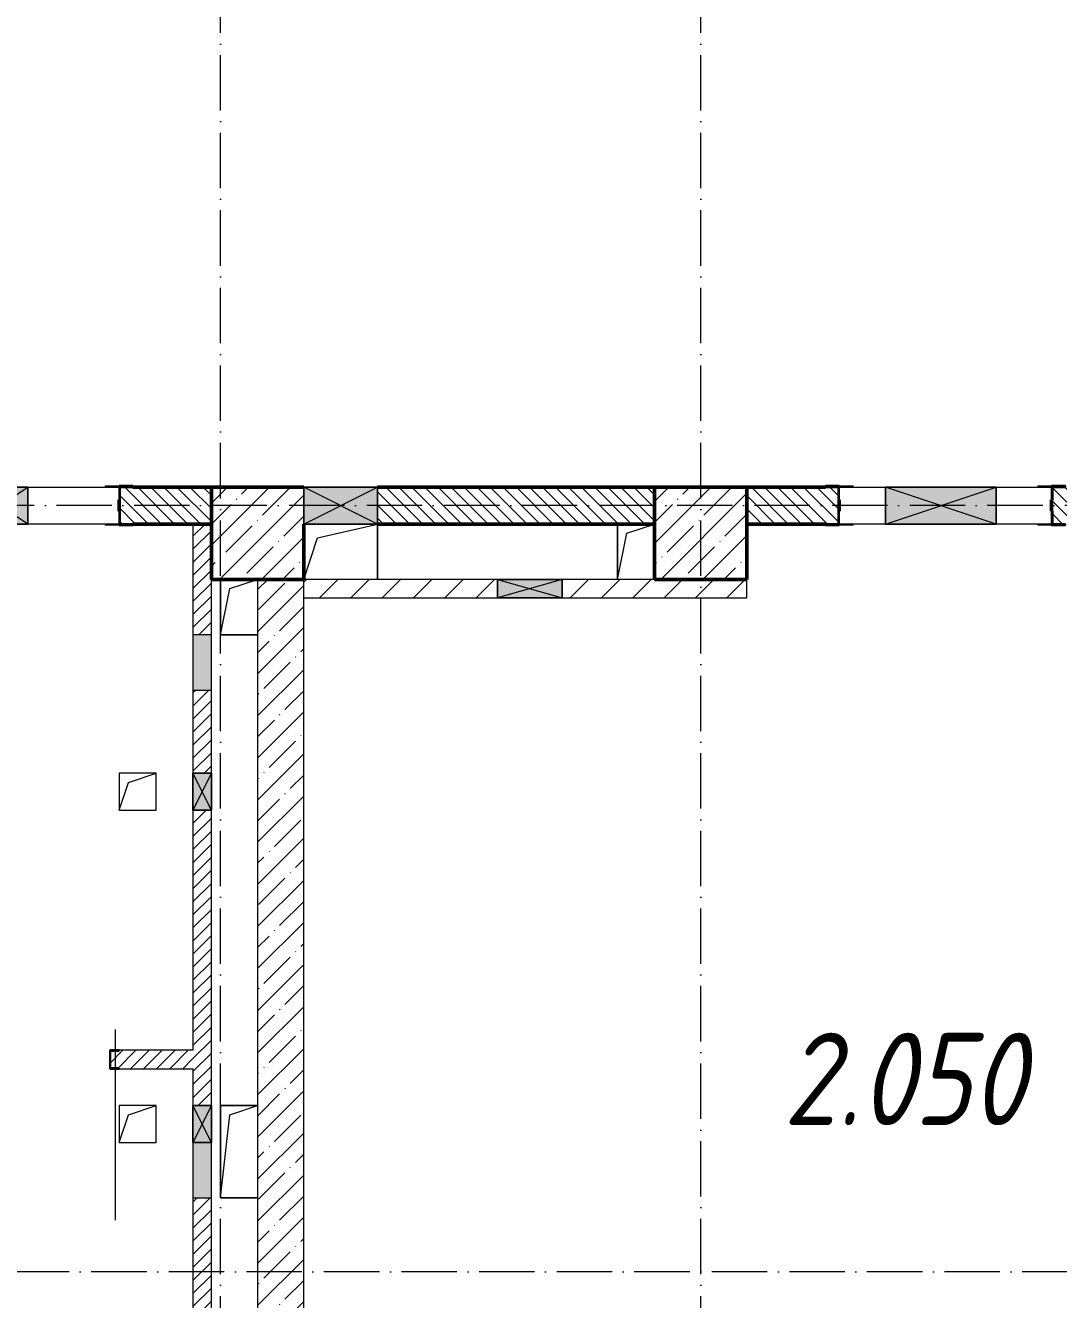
# Model space of a CAD drawing. Header units: millimetres. Extents: x -213536 to 1564669, y -45299 to 942238.
# Drawn here: x 557676 to 563270, y 573225 to 580125 of the extents above; entities that cross this region are included whole.
import ezdxf

# ---------------------------------------------------------------- set-up
doc = ezdxf.new("R2010")
doc.units = ezdxf.units.MM
doc.linetypes.add('200_ШТРИХ_ш1п0_6_', pattern=[160, 100, -60])
doc.linetypes.add('50_200_ШТРИХ_1Т_ш5_п1_п1_', pattern=[700, 500, -100, 0, -100])
for name, color, linetype, lineweight in [('3.1) ЖБ окна 1.2 м', 102, 'Continuous', 30), ('A-DETL-GENF-OTLN', 7, 'Continuous', 9), ('A-FLOR-____-OTLN', 7, 'Continuous', 9), ('A-GENM-____-MCUT', 7, 'Continuous', 25), ('A-GENM-____-OTLN', 7, 'Continuous', 9), ('A-GENM-____-OTLN-1', 7, 'Continuous', 25), ('A-GLAZ-____-OTLN', 7, 'Continuous', 9), ('A-WALL-____-MCUT-1', 7, 'Continuous', 9), ('A-WALL-____-MCUT-2', 7, 'Continuous', 50), ('A-WALL-____-PATT-1', 7, 'Continuous', 9), ('A-WALL-FNSH-MCUT-1', 7, 'Continuous', 9), ('I-WALL-____-OTLN', 7, 'Continuous', 9), ('S-COLS-____-MCUT', 7, 'Continuous', 50), ('S-COLS-____-OTLN', 7, 'Continuous', 9), ('S-GRID-____-OTLN-1', 7, '50_200_ШТРИХ_1Т_ш5_п1_п1_', 9), ('Марки помещений', 7, 'Continuous', 9)]:
    doc.layers.add(name, color=color, linetype=linetype, lineweight=lineweight)
doc.layers.add('A-DETL-GENF-OTLN-4', color=9, linetype='200_ШТРИХ_ш1п0_6_', lineweight=9, true_color=0x808080)
doc.layers.add('A-DETL-GENF-OTLN-5', color=7, linetype='Continuous', lineweight=5, true_color=0xc0c0c0)
doc.styles.add('ISOCPEUR_I_3', font='isocpeui.ttf', dxfattribs={"width": 0.85, "height": 2.2})
pattern_1 = [(135, (544282.637, 571544.04), (-35.35534, -35.35534), [])]
pattern_2 = [(45, (544282.637, 571544.04), (-35.35534, 35.35534), [])]

# ---------------------------------------------------------------- blocks, each defined once
blk = doc.blocks.new('BSC_Колонна _Прямоугольная - 500х500-V63-АР1_План отверстий 2 этажа в осях 1-64_А-ГГ')
at = {"layer": 'S-COLS-____-OTLN'}
h = blk.add_hatch(dxfattribs=at)
h.set_pattern_fill('FP_92', color=256, style=0, pattern_type=2)
h.set_pattern_definition([(45, (-14650, -5831.04), (-114.0493, 114.0493), []), (45, (-14535.95, -5831.04), (-114.0493, 114.0493), [201.612, -40.322, 3.353, -36.97])])
h.paths.add_polyline_path([(-250, -250), (250, -250), (250, 250), (-250, 250), (-250, 50)], flags=0)
at = {"layer": 'S-COLS-____-MCUT'}
for p, q in [((250, 250), (-250, 250)), ((-250, 250), (-250, -250)), ((250, -250), (250, 50)), ((-250, -250), (250, -250))]:
    blk.add_line(p, q, dxfattribs=at)
blk = doc.blocks.new('BSC_Колонна _Прямоугольная - 500х500-V129-АР1_План отверстий 2 этажа в осях 1-64_А-ГГ')
at = {"layer": 'S-COLS-____-OTLN'}
h = blk.add_hatch(dxfattribs=at)
h.set_pattern_fill('FP_159', color=256, style=0, pattern_type=2)
h.set_pattern_definition([(45, (-17050, -5831.04), (-114.0493, 114.0493), []), (45, (-16935.95, -5831.04), (-114.0493, 114.0493), [201.612, -40.322, 3.353, -36.97])])
h.paths.add_polyline_path([(-250, -250), (250, -250), (250, 250), (-250, 250)], flags=0)
at = {"layer": 'S-COLS-____-MCUT'}
for p, q in [((250, 250), (-250, 250)), ((-250, 250), (-250, -250)), ((250, -250), (250, 250)), ((-250, -250), (250, -250))]:
    blk.add_line(p, q, dxfattribs=at)
blk = doc.blocks.new('154_Стойка_СКБ_Уголок - СМ-2180_200-28268025-АР1_План отверстий 2 этажа в осях 1-64_А-ГГ')
at = {"layer": 'A-GENM-____-MCUT'}
for p, q in [((125, 156), (125, 81)), ((200, 156), (125, 156)), ((131, 81), (131, 150)), ((131, 150), (200, 150)), ((200, 150), (200, 156)), ((125, 81), (131, 81)), ((131, 19), (125, 19)), ((125, 19), (125, -56)), ((131, -50), (131, 19)), ((125, -56), (200, -56)), ((200, -50), (131, -50)), ((200, -56), (200, -50))]:
    blk.add_line(p, q, dxfattribs=at)
blk = doc.blocks.new('Стойка_Влож_Уголок_Опорный - Уголок-28213941-АР1_План отверстий 2 этажа в осях 1-64_А-ГГ')
at = {"layer": 'A-GENM-____-OTLN'}
for p, q in [((-212, -6), (-212, 0)), ((0, 0), (0, -6)), ((-212, -75), (-212, -6)), ((-212, -6), (-206, -6)), ((-6, -6), (0, -6)), ((0, -6), (0, -75)), ((-212, -75), (-206, -75)), ((-6, -75), (0, -75))]:
    blk.add_line(p, q, dxfattribs=at)
blk = doc.blocks.new('154_Фахверк_СКБ_Швеллер - Тип_100_3960-28331862-АР1_План отверстий 2 этажа в осях 1-64_А-ГГ')
at = {"layer": 'A-GENM-____-MCUT'}
for p, q in [((175, 50), (125, 50)), ((125, 50), (125, -50)), ((128, 47), (175, 47)), ((128, -47), (128, 47)), ((175, 47), (175, 50)), ((125, -50), (175, -50)), ((175, -47), (128, -47)), ((175, -50), (175, -47))]:
    blk.add_line(p, q, dxfattribs=at)
blk = doc.blocks.new('AR_Отверстие Ниша - Лючок-32406056-АР1_План отверстий 2 этажа в осях 1-64_А-ГГ')
at = {"layer": 'A-GLAZ-____-OTLN'}
blk.add_hatch(color=256, dxfattribs=at).paths.add_polyline_path([(150, -50), (150, 50), (-150, 50), (-150, -50)], flags=0)
for p, q in [((150, 50), (-150, 50)), ((-150, 50), (-150, -50)), ((150, -50), (150, 50)), ((-150, -50), (150, -50))]:
    blk.add_line(p, q, dxfattribs=at)
blk = doc.blocks.new('AR_Отверстие Ниша - Лючок-32406028-АР1_План отверстий 2 этажа в осях 1-64_А-ГГ')
at = {"layer": 'A-GLAZ-____-OTLN'}
blk.add_hatch(color=256, dxfattribs=at).paths.add_polyline_path([(250, 50), (-50, 50), (-50, -50), (250, -50)], flags=0)
for p, q in [((250, 50), (-50, 50)), ((250, -50), (250, 50)), ((-50, -50), (250, -50))]:
    blk.add_line(p, q, dxfattribs=at)
blk = doc.blocks.new('AR_Отверстие прямоугольное _в стене_ - AR_Отверстие прямоугольное _в стене__ВК-32405997-АР1_План отверстий 2 этажа в осях 1-64_А-ГГ')
at = {"layer": 'A-GLAZ-____-OTLN'}
blk.add_hatch(color=256, dxfattribs=at).paths.add_polyline_path([(100, 50), (-100, 50), (-100, -50), (100, -50)], flags=0)
at = {"layer": 'A-DETL-GENF-OTLN'}
for p, q in [((-100, -50), (-100, 50)), ((-100, 50), (100, 50)), ((100, 50), (-100, -50)), ((-100, 50), (100, -50)), ((100, 50), (-100, 50)), ((-100, 50), (-100, -50)), ((100, 50), (100, -50)), ((100, -50), (100, 50)), ((100, -50), (-100, -50)), ((-100, -50), (100, -50))]:
    blk.add_line(p, q, dxfattribs=at)
blk = doc.blocks.new('AR_Отверстие прямоугольное _в стене_ - AR_Отверстие прямоугольное _в стене__ВК-32402434-АР1_План отверстий 2 этажа в осях 1-64_А-ГГ')
at = {"layer": 'A-GLAZ-____-OTLN'}
blk.add_hatch(color=256, dxfattribs=at).paths.add_polyline_path([(-100, -50), (100, -50), (100, 50), (-100, 50)], flags=0)
at = {"layer": 'A-DETL-GENF-OTLN'}
for p, q in [((-100, -50), (-100, 50)), ((-100, 50), (100, 50)), ((100, 50), (-100, -50)), ((-100, 50), (100, -50)), ((100, 50), (-100, 50)), ((-100, 50), (-100, -50)), ((100, 50), (100, -50)), ((100, -50), (100, 50)), ((100, -50), (-100, -50)), ((-100, -50), (100, -50))]:
    blk.add_line(p, q, dxfattribs=at)
blk = doc.blocks.new('AR_Отверстие прямоугольное _в плите_ - AR_Отверстие прямоугольное _в плите_-30459207-АР1_План отверстий 2 этажа в осях 1-64_А-ГГ')
at = {"layer": 'A-GENM-____-OTLN'}
for p, q in [((100, 100), (-100, 100)), ((-100, 100), (-100, -100)), ((-50, 50), (100, 100)), ((100, -100), (100, 100)), ((-100, -100), (-50, 50)), ((-100, -100), (100, -100))]:
    blk.add_line(p, q, dxfattribs=at)
blk = doc.blocks.new('AR_Отверстие прямоугольное _в плите_ - AR_Отверстие прямоугольное _в плите_-V152-АР1_План отверстий 2 этажа в осях 1-64_А-ГГ')
at = {"layer": 'A-GENM-____-OTLN'}
for p, q in [((100, 250), (-100, 250)), ((-100, 250), (-100, -250)), ((-50, 200), (100, 250)), ((-100, -250), (-50, 200)), ((-100, -250), (100, -250))]:
    blk.add_line(p, q, dxfattribs=at)
blk = doc.blocks.new('AR_Отверстие прямоугольное _в плите_ - AR_Отверстие прямоугольное _в плите_-30512088-АР1_План отверстий 2 этажа в осях 1-64_А-ГГ')
at = {"layer": 'A-GENM-____-OTLN'}
for p, q in [((-100, 150), (-100, -150)), ((-50, 100), (100, 150)), ((-100, -150), (-50, 100)), ((-100, -150), (100, -150))]:
    blk.add_line(p, q, dxfattribs=at)
blk = doc.blocks.new('AR_Отверстие прямоугольное _в плите_ - AR_Отверстие прямоугольное _в плите_-V181-АР1_План отверстий 2 этажа в осях 1-64_А-ГГ')
at = {"layer": 'A-GENM-____-OTLN'}
for p, q in [((-125, 75), (200, 150)), ((200, -150), (200, 150)), ((-200, -150), (-125, 75))]:
    blk.add_line(p, q, dxfattribs=at)
blk = doc.blocks.new('AR_Отверстие прямоугольное _в плите_ - AR_Отверстие прямоугольное _в плите_-V178-АР1_План отверстий 2 этажа в осях 1-64_А-ГГ')
at = {"layer": 'A-GENM-____-OTLN'}
for p, q in [((-100, 150), (-100, -150)), ((-50, 100), (100, 150)), ((-100, -150), (-50, 100))]:
    blk.add_line(p, q, dxfattribs=at)
blk = doc.blocks.new('AR_Отверстие прямоугольное _в стене__БезПР - AR_Отверстие прямоугольное _в стене__БезПР-36788956-АР1_План отверстий 2 этажа в осях 1-64_А-ГГ')
at = {"layer": 'A-GLAZ-____-OTLN'}
blk.add_hatch(color=256, dxfattribs=at).paths.add_polyline_path([(175, -50), (175, 50), (-175, 50), (-175, -50)], flags=0)
at = {"layer": 'A-DETL-GENF-OTLN'}
for p, q in [((-175, -50), (-175, 50)), ((-175, 50), (175, 50)), ((175, 50), (-175, -50)), ((-175, 50), (175, -50)), ((175, 50), (-175, 50)), ((-175, 50), (-175, -50)), ((175, 50), (175, -50)), ((175, -50), (175, 50)), ((175, -50), (-175, -50)), ((-175, -50), (175, -50))]:
    blk.add_line(p, q, dxfattribs=at)
at = {"layer": 'A-GLAZ-____-OTLN'}
blk.add_line((175, 50), (-175, 50), dxfattribs=at)
blk = doc.blocks.new('AR_Отверстие прямоугольное _в стене_ - AR_Отверстие прямоугольное _в стене__ОВ-36870782-АР1_План отверстий 2 этажа в осях 1-64_А-ГГ')
at = {"layer": 'A-GLAZ-____-OTLN'}
blk.add_hatch(color=256, dxfattribs=at).paths.add_polyline_path([(-300, 100), (-300, -100), (300, -100), (300, 100)], flags=0)
at = {"layer": 'A-DETL-GENF-OTLN'}
for p, q in [((-300, -100), (-300, 100)), ((-300, 100), (300, 100)), ((300, 100), (-300, -100)), ((-300, 100), (300, -100)), ((300, 100), (-300, 100)), ((-300, 100), (-300, -100)), ((300, 100), (300, -100)), ((300, -100), (300, 100)), ((300, -100), (-300, -100)), ((-300, -100), (300, -100))]:
    blk.add_line(p, q, dxfattribs=at)
blk = doc.blocks.new('AR_Отверстие прямоугольное _в стене__БезПР - AR_Отверстие прямоугольное _в стене__БезПР-36789068-АР1_План отверстий 2 этажа в осях 1-64_А-ГГ')
at = {"layer": 'A-GLAZ-____-OTLN'}
blk.add_hatch(color=256, dxfattribs=at).paths.add_polyline_path([(200, 100), (-200, 100), (-200, -100), (200, -100)], flags=0)
at = {"layer": 'A-DETL-GENF-OTLN'}
for p, q in [((-200, -100), (-200, 100)), ((-200, 100), (200, 100)), ((200, 100), (-200, -100)), ((-200, 100), (200, -100)), ((200, 100), (-200, 100)), ((-200, 100), (-200, -100)), ((200, 100), (200, -100)), ((200, -100), (200, 100)), ((200, -100), (-200, -100)), ((-200, -100), (200, -100))]:
    blk.add_line(p, q, dxfattribs=at)
blk = doc.blocks.new('AR_Отверстие прямоугольное _в стене__БезПР - AR_Отверстие прямоугольное _в стене__БезПР-36427769-АР1_План отверстий 2 этажа в осях 1-64_А-ГГ')
at = {"layer": 'A-GLAZ-____-OTLN'}
blk.add_hatch(color=256, dxfattribs=at).paths.add_polyline_path([(-150, 100), (-150, -100), (150, -100), (150, 100)], flags=0)
at = {"layer": 'A-DETL-GENF-OTLN'}
for p, q in [((-150, -100), (-150, 100)), ((-150, 100), (150, 100)), ((150, 100), (-150, -100)), ((-150, 100), (150, -100)), ((150, 100), (-150, 100)), ((-150, 100), (-150, -100)), ((150, 100), (150, -100)), ((150, -100), (150, 100)), ((150, -100), (-150, -100)), ((-150, -100), (150, -100))]:
    blk.add_line(p, q, dxfattribs=at)
at = {"layer": 'A-GLAZ-____-OTLN'}
blk.add_line((150, 100), (-150, 100), dxfattribs=at)
blk = doc.blocks.new('DET_L_Имитация разреза_ISO2-5 - Влево-29864020-АР1_План отверстий 2 этажа в осях 1-64_А-ГГ')
at = {"layer": 'A-DETL-GENF-OTLN-5'}
blk.add_line((143.1, 0), (1176.9, 0), dxfattribs=at)
blk = doc.blocks.new('2этаж')
at = {"layer": 'S-GRID-____-OTLN-1', "color": 251, "ltscale": 0.6, "true_color": 0x636466}
for p, q in [((-1141.7, 454533.3), (-1141.7, 508896.9)), ((1458.3, 454533.3), (1458.3, 508896.9)), ((74727.1, 464997), (-20260.4, 464997)), ((88359, 460847), (-20260.4, 460847))]:
    blk.add_line(p, q, dxfattribs=at)

msp = doc.modelspace()

# ---------------------------------------------------------------- hatches: boundary and pattern name
at = {"layer": 'A-WALL-____-PATT-1'}
h = msp.add_hatch(dxfattribs=at)
h.set_pattern_fill('FP_6', color=256, style=0, pattern_type=2)
h.set_pattern_definition(pattern_1)
h.paths.add_polyline_path([(558682.6, 577425.1), (558682.6, 577625.1), (558188.6, 577625.1), (558188.6, 577556.1), (558182.6, 577556.1), (558182.6, 577494.1), (558188.6, 577494.1), (558188.6, 577425.1), (558408.7, 577425.1)], flags=0)
h.paths.add_polyline_path([(556357.6, 577425.1), (557026.6, 577425.1), (557026.6, 577494.1), (557032.6, 577494.1), (557032.6, 577556.1), (557026.6, 577556.1), (557026.6, 577625.1), (556288.6, 577625.1), (556288.6, 577556.1), (556282.6, 577556.1), (556282.6, 577494.1), (556288.6, 577494.1), (556288.6, 577425.1)], flags=0)
h.paths.add_polyline_path([(555182.6, 577425.1), (555276.6, 577425.1), (555276.6, 577494.1), (555282.6, 577494.1), (555282.6, 577556.1), (555276.6, 577556.1), (555276.6, 577625.1), (555182.6, 577625.1), (555182.6, 577439.9)], flags=0)
h = msp.add_hatch(dxfattribs=at)
h.set_pattern_fill('FP_6', color=256, style=0, pattern_type=2)
h.set_pattern_definition(pattern_1)
h.paths.add_polyline_path([(561082.6, 577425.1), (561082.6, 577625.1), (559582.6, 577625.1), (559582.6, 577425.1), (560176.1, 577425.1)], flags=0)
h = msp.add_hatch(dxfattribs=at)
h.set_pattern_fill('FP_6', color=256, style=0, pattern_type=2)
h.set_pattern_definition(pattern_1)
h.paths.add_polyline_path([(564082.6, 577425.1), (564082.6, 577625.1), (563238.6, 577625.1), (563238.6, 577556.1), (563232.6, 577556.1), (563232.6, 577494.1), (563238.6, 577494.1), (563238.6, 577425.1), (563711.1, 577425.1)], flags=0)
h.paths.add_polyline_path([(562076.6, 577425.1), (562076.6, 577494.1), (562082.6, 577494.1), (562082.6, 577556.1), (562076.6, 577556.1), (562076.6, 577625.1), (561582.6, 577625.1), (561582.6, 577425.1), (562007.6, 577425.1)], flags=0)
h = msp.add_hatch(dxfattribs=at)
h.set_pattern_fill('FP_5', color=256, style=0, pattern_type=2)
h.set_pattern_definition(pattern_2)
h.paths.add_polyline_path([(558582.6, 569875.1), (558682.6, 569875.1), (558682.6, 572025.1), (558679.6, 572025.1), (558679.6, 572072.1), (558585.6, 572072.1), (558585.6, 572025.1), (558582.6, 572025.1), (558582.6, 570125.1)], flags=0)
h.paths.add_polyline_path([(558682.6, 572075.1), (558682.6, 573775.1), (558582.6, 573775.1), (558582.6, 572075.1), (558679.6, 572075.1)], flags=0)
h.paths.add_polyline_path([(558682.6, 574275.1), (558682.6, 575875.1), (558582.6, 575875.1), (558582.6, 574275.1), (558587, 574275.1)], flags=0)
h.paths.add_polyline_path([(558636.9, 576075.1), (558682.6, 576075.1), (558682.6, 576525.1), (558582.6, 576525.1), (558582.6, 576075.1), (558635.3, 576075.1)], flags=0)
h.paths.add_polyline_path([(558682.6, 576825.1), (558682.6, 577425.1), (558582.6, 577425.1), (558582.6, 576825.1), (558662.3, 576825.1)], flags=0)
h = msp.add_hatch(dxfattribs=at)
h.set_pattern_fill('FP_25', color=256, style=0, pattern_type=2)
h.set_pattern_definition([(45, (544282.64, 571544.04), (-114.0493, 114.0493), []), (45, (544396.69, 571544.04), (-114.0493, 114.0493), [201.612, -40.322, 3.353, -36.97])])
h.paths.add_polyline_path([(558932.6, 570125.1), (559182.6, 570125.1), (559182.6, 577125.1), (558932.6, 577125.1), (558932.6, 570560)], flags=0)
h = msp.add_hatch(dxfattribs=at)
h.set_pattern_fill('FP_4', color=256, style=0, pattern_type=2)
h.set_pattern_definition([(45, (544282.64, 571544.04), (-84.8528, 84.8528), [])])
h.paths.add_polyline_path([(561082.6, 577025.1), (561582.6, 577025.1), (561582.6, 577125.1), (560582.6, 577125.1), (560582.6, 577025.1)], flags=0)
h.paths.add_polyline_path([(559182.6, 577025.1), (560232.6, 577025.1), (560232.6, 577125.1), (559182.6, 577125.1)], flags=0)
h = msp.add_hatch(dxfattribs=at)
h.set_pattern_fill('FP_5', color=256, style=0, pattern_type=2)
h.set_pattern_definition(pattern_2)
h.paths.add_polyline_path([(558582.6, 574475.1), (558582.6, 574575.1), (558182.6, 574575.1), (558182.6, 574572.1), (558135.6, 574572.1), (558135.6, 574478.1), (558182.6, 574478.1), (558182.6, 574475.1), (558408.7, 574475.1)], flags=0)

# ---------------------------------------------------------------- linework, layer by layer
at = {"layer": 'A-FLOR-____-OTLN'}
for p, q in [((559582.6, 577425.1), (559582.6, 577125.1)), ((560882.6, 577125.1), (560882.6, 577425.1)), ((558732.6, 576825.1), (558732.6, 577125.1)), ((558932.6, 576825.1), (558732.6, 576825.1)), ((558732.6, 574275.1), (558932.6, 574275.1)), ((558732.6, 573775.1), (558732.6, 574275.1)), ((558932.6, 573775.1), (558732.6, 573775.1))]:
    msp.add_line(p, q, dxfattribs=at)
at = {"layer": 'A-WALL-____-MCUT-1'}
for p, q in [((558932.6, 577125.1), (558932.6, 570125.1)), ((559182.6, 570125.1), (559182.6, 577125.1))]:
    msp.add_line(p, q, dxfattribs=at)
at = {"layer": 'A-WALL-____-MCUT-2'}
for p, q in [((558682.6, 577625.1), (558257.6, 577625.1)), ((561082.6, 577625.1), (559582.6, 577625.1)), ((562007.6, 577625.1), (561582.6, 577625.1)), ((558182.6, 577556.1), (558182.6, 577494.1)), ((562082.6, 577494.1), (562082.6, 577556.1)), ((563232.6, 577556.1), (563232.6, 577494.1)), ((558257.6, 577425.1), (558682.6, 577425.1)), ((559582.6, 577425.1), (561082.6, 577425.1)), ((561582.6, 577425.1), (562007.6, 577425.1))]:
    msp.add_line(p, q, dxfattribs=at)
at = {"layer": 'A-WALL-FNSH-MCUT-1'}
for p, q in [((558582.6, 577425.1), (558582.6, 576825.1)), ((558682.6, 576825.1), (558682.6, 577125.1)), ((560232.6, 577125.1), (559182.6, 577125.1)), ((561082.6, 577125.1), (560582.6, 577125.1)), ((561582.6, 577025.1), (561582.6, 577125.1)), ((559182.6, 577025.1), (560232.6, 577025.1)), ((560582.6, 577025.1), (561582.6, 577025.1)), ((558582.6, 576525.1), (558582.6, 576075.1)), ((558682.6, 576075.1), (558682.6, 576525.1)), ((558582.6, 575875.1), (558582.6, 574575.1)), ((558682.6, 574275.1), (558682.6, 575875.1)), ((558582.6, 574575.1), (558182.6, 574575.1)), ((558182.6, 574475.1), (558582.6, 574475.1)), ((558582.6, 574475.1), (558582.6, 574275.1)), ((558582.6, 573775.1), (558582.6, 572075.1)), ((558682.6, 572075.1), (558682.6, 573775.1))]:
    msp.add_line(p, q, dxfattribs=at)
at = {"layer": 'I-WALL-____-OTLN'}
for p, q in [((557687.6, 577625.1), (558182.6, 577625.1)), ((562082.6, 577625.1), (562332.6, 577625.1)), ((562932.6, 577625.1), (563232.6, 577625.1)), ((558182.6, 577425.1), (557687.6, 577425.1)), ((562332.6, 577425.1), (562082.6, 577425.1)), ((563232.6, 577425.1), (562932.6, 577425.1))]:
    msp.add_line(p, q, dxfattribs=at)

# ---------------------------------------------------------------- block references
at = {"layer": '3.1) ЖБ окна 1.2 м'}
msp.add_blockref('2этаж', (559874.3, 112528.1), dxfattribs=at)
at = {"layer": 'A-DETL-GENF-OTLN-4', "rotation": 270.0000000000005}
msp.add_blockref('DET_L_Имитация разреза_ISO2-5 - Влево-29864020-АР1_План отверстий 2 этажа в осях 1-64_А-ГГ', (558161.6, 574831), dxfattribs=at)
at = {"layer": 'A-GENM-____-OTLN'}
for p, rotation in [((558182.6, 577419.1), 269.9999999999995), ((562082.6, 577631.1), 89.99999999999955), ((563232.6, 577419.1), 269.9999999999995)]:
    msp.add_blockref('Стойка_Влож_Уголок_Опорный - Уголок-28213941-АР1_План отверстий 2 этажа в осях 1-64_А-ГГ', p, dxfattribs=dict(at, rotation=rotation))
for name, p in [('AR_Отверстие прямоугольное _в плите_ - AR_Отверстие прямоугольное _в плите_-V181-АР1_План отверстий 2 этажа в осях 1-64_А-ГГ', (559382.6, 577275.1)), ('AR_Отверстие прямоугольное _в плите_ - AR_Отверстие прямоугольное _в плите_-V178-АР1_План отверстий 2 этажа в осях 1-64_А-ГГ', (560982.6, 577275.1)), ('AR_Отверстие прямоугольное _в плите_ - AR_Отверстие прямоугольное _в плите_-30512088-АР1_План отверстий 2 этажа в осях 1-64_А-ГГ', (558832.6, 576975.1)), ('AR_Отверстие прямоугольное _в плите_ - AR_Отверстие прямоугольное _в плите_-30459207-АР1_План отверстий 2 этажа в осях 1-64_А-ГГ', (558282.6, 575975.1)), ('AR_Отверстие прямоугольное _в плите_ - AR_Отверстие прямоугольное _в плите_-30459207-АР1_План отверстий 2 этажа в осях 1-64_А-ГГ', (558282.6, 574175.1)), ('AR_Отверстие прямоугольное _в плите_ - AR_Отверстие прямоугольное _в плите_-V152-АР1_План отверстий 2 этажа в осях 1-64_А-ГГ', (558832.6, 574025.1))]:
    msp.add_blockref(name, p, dxfattribs=at)
at = {"layer": 'A-GENM-____-OTLN-1'}
for name, p in [('154_Стойка_СКБ_Уголок - СМ-2180_200-28268025-АР1_План отверстий 2 этажа в осях 1-64_А-ГГ', (558057.6, 577475.1)), ('154_Стойка_СКБ_Уголок - СМ-2180_200-28268025-АР1_План отверстий 2 этажа в осях 1-64_А-ГГ', (563107.6, 577475.1)), ('154_Фахверк_СКБ_Швеллер - Тип_100_3960-28331862-АР1_План отверстий 2 этажа в осях 1-64_А-ГГ', (558007.6, 574525.1))]:
    msp.add_blockref(name, p, dxfattribs=at)
at = {"layer": 'A-GENM-____-OTLN-1', "rotation": 180}
msp.add_blockref('154_Стойка_СКБ_Уголок - СМ-2180_200-28268025-АР1_План отверстий 2 этажа в осях 1-64_А-ГГ', (562207.6, 577575.1), dxfattribs=at)
at = {"layer": 'A-GLAZ-____-OTLN'}
for name, p, rotation in [('AR_Отверстие прямоугольное _в стене__БезПР - AR_Отверстие прямоугольное _в стене__БезПР-36427769-АР1_План отверстий 2 этажа в осях 1-64_А-ГГ', (557537.6, 577525.1), 180), ('AR_Отверстие прямоугольное _в стене__БезПР - AR_Отверстие прямоугольное _в стене__БезПР-36789068-АР1_План отверстий 2 этажа в осях 1-64_А-ГГ', (559382.6, 577525.1), 180), ('AR_Отверстие прямоугольное _в стене_ - AR_Отверстие прямоугольное _в стене__ОВ-36870782-АР1_План отверстий 2 этажа в осях 1-64_А-ГГ', (562632.6, 577525.1), 180), ('AR_Отверстие Ниша - Лючок-32406056-АР1_План отверстий 2 этажа в осях 1-64_А-ГГ', (558632.6, 576675.1), 269.9999999999997), ('AR_Отверстие прямоугольное _в стене_ - AR_Отверстие прямоугольное _в стене__ВК-32402434-АР1_План отверстий 2 этажа в осях 1-64_А-ГГ', (558632.6, 575975.1), 269.9999999999997), ('AR_Отверстие прямоугольное _в стене_ - AR_Отверстие прямоугольное _в стене__ВК-32405997-АР1_План отверстий 2 этажа в осях 1-64_А-ГГ', (558632.6, 574175.1), 269.9999999999997), ('AR_Отверстие Ниша - Лючок-32406028-АР1_План отверстий 2 этажа в осях 1-64_А-ГГ', (558632.6, 574025.1), 269.9999999999997)]:
    msp.add_blockref(name, p, dxfattribs=dict(at, rotation=rotation))
msp.add_blockref('AR_Отверстие прямоугольное _в стене__БезПР - AR_Отверстие прямоугольное _в стене__БезПР-36788956-АР1_План отверстий 2 этажа в осях 1-64_А-ГГ', (560407.6, 577075.1), dxfattribs=at)
at = {"layer": 'S-COLS-____-OTLN'}
for name, p in [('BSC_Колонна _Прямоугольная - 500х500-V63-АР1_План отверстий 2 этажа в осях 1-64_А-ГГ', (558932.6, 577375.1)), ('BSC_Колонна _Прямоугольная - 500х500-V129-АР1_План отверстий 2 этажа в осях 1-64_А-ГГ', (561332.6, 577375.1))]:
    msp.add_blockref(name, p, dxfattribs=at)

# ---------------------------------------------------------------- texts
at = {"layer": 'Марки помещений', "insert": (561779.4, 574669.7), "char_height": 500, "width": 785.654, "attachment_point": 1, "style": 'ISOCPEUR_I_3'}
msp.add_mtext('2.050', dxfattribs=at)

doc.saveas('drawing.dxf')
